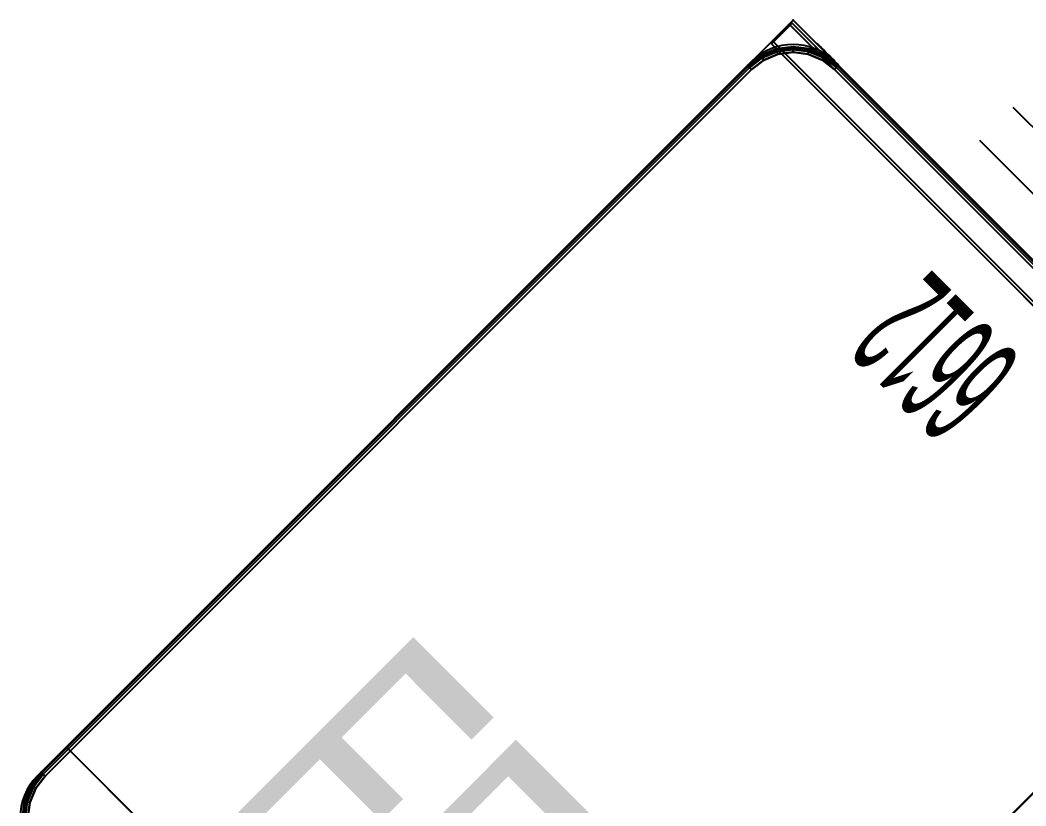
# Model space of a CAD drawing. Extents: x -170 to 1783, y -20 to 1205.
# Drawn here: x 55.16 to 76.57, y 513.18 to 529.9 of the extents above; entities that cross this region are included whole.
import ezdxf
from ezdxf.enums import TextEntityAlignment as Align

# ---------------------------------------------------------------- set-up
doc = ezdxf.new("R2010")
doc.units = 0
doc.header["$LTSCALE"] = 96
doc.header["$MEASUREMENT"] = 0
for name, color, linetype in [('A-FURN-3-WKSF-TOP', 7, 'Continuous'), ('A-FURN-3-WKSF-TRIM', 7, 'Continuous'), ('A-FURN-P-PNLS-TEXT', 7, 'Continuous'), ('A-FURN-P-WKSF', 7, 'Continuous'), ('AFUPD-3-CSPT_3D', 7, 'Continuous'), ('AFUPD-3-RVBK_3D', 7, 'Continuous'), ('AFUPD-P', 7, 'Continuous'), ('MAIN_PANEL', 7, 'Continuous'), ('MAIN_STORAGE', 7, 'Continuous'), ('MAIN_WKSURF', 7, 'Continuous')]:
    doc.layers.add(name, color=color, linetype=linetype)

# ---------------------------------------------------------------- blocks, each defined once
blk = doc.blocks.new('EC-EFN-244')
at = {"layer": 'A-FURN-P-PNLS-TEXT', "color": 40, "linetype": 'Continuous', "width": 0.577333}
blk.add_text('EFN-244', height=6, dxfattribs=at).set_placement((12.455, 8), align=Align.MIDDLE_CENTER)
blk = doc.blocks.new('EC-WYC-46-2424-T')
at = {"layer": 'A-FURN-3-WKSF-TOP', "color": 60, "linetype": 'Continuous'}
for points, invisible_edges in [([(47.882, -28.115, 27.75), (24.118, -34.22, 27.75), (24.118, -70.632, 27.75), (47.882, -70.632, 27.75)], 5), ([(47.882, -28.115, 29), (47.882, -70.632, 29), (24.118, -70.632, 29), (24.118, -34.22, 29)], 10), ([(24.118, -70.632, 27.75), (24.161, -70.956, 27.75), (47.839, -70.956, 27.75), (47.882, -70.632, 27.75)], 10), ([(24.118, -70.632, 29), (47.882, -70.632, 29), (47.839, -70.956, 29), (24.161, -70.956, 29)], 5), ([(47.715, -71.257, 27.75), (47.839, -70.956, 27.75), (24.161, -70.956, 27.75), (24.285, -71.257, 27.75)], 10), ([(47.715, -71.257, 29), (24.285, -71.257, 29), (24.161, -70.956, 29), (47.839, -70.956, 29)], 5), ([(24.285, -71.257, 27.75), (24.484, -71.516, 27.75), (47.516, -71.516, 27.75), (47.715, -71.257, 27.75)], 10), ([(24.285, -71.257, 29), (47.715, -71.257, 29), (47.516, -71.516, 29), (24.484, -71.516, 29)], 5), ([(47.257, -71.715, 27.75), (47.516, -71.516, 27.75), (24.484, -71.516, 27.75), (24.743, -71.715, 27.75)], 10), ([(47.257, -71.715, 29), (24.743, -71.715, 29), (24.484, -71.516, 29), (47.516, -71.516, 29)], 5), ([(24.743, -71.715, 27.75), (25.044, -71.839, 27.75), (46.956, -71.839, 27.75), (47.257, -71.715, 27.75)], 10), ([(24.743, -71.715, 29), (47.257, -71.715, 29), (46.956, -71.839, 29), (25.044, -71.839, 29)], 5), ([(46.632, -71.882, 27.75), (46.956, -71.839, 27.75), (25.044, -71.839, 27.75), (25.368, -71.882, 27.75)], 2), ([(46.632, -71.882, 29), (25.368, -71.882, 29), (25.044, -71.839, 29), (46.956, -71.839, 29)], 4)]:
    blk.add_3dface(points, dxfattribs=dict(at, invisible_edges=invisible_edges))
at = {"layer": 'A-FURN-3-WKSF-TRIM', "color": 40, "linetype": 'Continuous', "invisible_edges": 4}
blk.add_3dface([(24, -70.632, 28.882), (24, -70.632, 27.868), (24, -34.22, 27.868), (24, -34.22, 28.882)], dxfattribs=at)
at = {"layer": 'A-FURN-3-WKSF-TRIM', "color": 40, "linetype": 'Continuous'}
for points in [[(24.016, -70.632, 28.941), (24, -70.632, 28.882), (24, -34.22, 28.882), (24.016, -34.22, 28.941)], [(24, -70.632, 27.868), (24.016, -70.632, 27.809), (24.016, -34.22, 27.809), (24, -34.22, 27.868)], [(24.059, -70.632, 28.984), (24.016, -70.632, 28.941), (24.016, -34.22, 28.941), (24.059, -34.22, 28.984)], [(24.016, -70.632, 27.809), (24.059, -70.632, 27.766), (24.059, -34.22, 27.766), (24.016, -34.22, 27.809)], [(24.118, -70.632, 29), (24.059, -70.632, 28.984), (24.059, -34.22, 28.984), (24.118, -34.22, 29)], [(24.059, -70.632, 27.766), (24.118, -70.632, 27.75), (24.118, -34.22, 27.75), (24.059, -34.22, 27.766)], [(24.062, -70.982, 28.941), (24.047, -70.986, 28.882), (24, -70.632, 28.882), (24.016, -70.632, 28.941)], [(24.047, -70.986, 28.882), (24.047, -70.986, 27.868), (24, -70.632, 27.868), (24, -70.632, 28.882)], [(24.047, -70.986, 27.868), (24.062, -70.982, 27.809), (24.016, -70.632, 27.809), (24, -70.632, 27.868)], [(24.104, -70.971, 28.984), (24.062, -70.982, 28.941), (24.016, -70.632, 28.941), (24.059, -70.632, 28.984)], [(24.062, -70.982, 27.809), (24.104, -70.971, 27.766), (24.059, -70.632, 27.766), (24.016, -70.632, 27.809)], [(24.161, -70.956, 29), (24.104, -70.971, 28.984), (24.059, -70.632, 28.984), (24.118, -70.632, 29)], [(24.104, -70.971, 27.766), (24.161, -70.956, 27.75), (24.118, -70.632, 27.75), (24.059, -70.632, 27.766)], [(24.197, -71.308, 28.941), (24.183, -71.316, 28.882), (24.047, -70.986, 28.882), (24.062, -70.982, 28.941)], [(24.183, -71.316, 27.868), (24.197, -71.308, 27.809), (24.062, -70.982, 27.809), (24.047, -70.986, 27.868)], [(24.183, -71.316, 28.882), (24.183, -71.316, 27.868), (24.047, -70.986, 27.868), (24.047, -70.986, 28.882)], [(24.234, -71.287, 28.984), (24.197, -71.308, 28.941), (24.062, -70.982, 28.941), (24.104, -70.971, 28.984)], [(24.197, -71.308, 27.809), (24.234, -71.287, 27.766), (24.104, -70.971, 27.766), (24.062, -70.982, 27.809)], [(24.285, -71.257, 29), (24.234, -71.287, 28.984), (24.104, -70.971, 28.984), (24.161, -70.956, 29)], [(24.234, -71.287, 27.766), (24.285, -71.257, 27.75), (24.161, -70.956, 27.75), (24.104, -70.971, 27.766)], [(24.442, -71.558, 28.984), (24.412, -71.588, 28.941), (24.197, -71.308, 28.941), (24.234, -71.287, 28.984)], [(24.412, -71.588, 27.809), (24.442, -71.558, 27.766), (24.234, -71.287, 27.766), (24.197, -71.308, 27.809)], [(24.484, -71.516, 29), (24.442, -71.558, 28.984), (24.234, -71.287, 28.984), (24.285, -71.257, 29)], [(24.442, -71.558, 27.766), (24.484, -71.516, 27.75), (24.285, -71.257, 27.75), (24.234, -71.287, 27.766)], [(24.412, -71.588, 28.941), (24.401, -71.599, 28.882), (24.183, -71.316, 28.882), (24.197, -71.308, 28.941)], [(24.401, -71.599, 27.868), (24.412, -71.588, 27.809), (24.197, -71.308, 27.809), (24.183, -71.316, 27.868)], [(24.401, -71.599, 28.882), (24.401, -71.599, 27.868), (24.183, -71.316, 27.868), (24.183, -71.316, 28.882)], [(24.692, -71.803, 28.941), (24.684, -71.817, 28.882), (24.401, -71.599, 28.882), (24.412, -71.588, 28.941)], [(24.684, -71.817, 27.868), (24.692, -71.803, 27.809), (24.412, -71.588, 27.809), (24.401, -71.599, 27.868)], [(24.684, -71.817, 28.882), (24.684, -71.817, 27.868), (24.401, -71.599, 27.868), (24.401, -71.599, 28.882)], [(24.713, -71.766, 28.984), (24.692, -71.803, 28.941), (24.412, -71.588, 28.941), (24.442, -71.558, 28.984)], [(24.692, -71.803, 27.809), (24.713, -71.766, 27.766), (24.442, -71.558, 27.766), (24.412, -71.588, 27.809)], [(24.743, -71.715, 29), (24.713, -71.766, 28.984), (24.442, -71.558, 28.984), (24.484, -71.516, 29)], [(24.713, -71.766, 27.766), (24.743, -71.715, 27.75), (24.484, -71.516, 27.75), (24.442, -71.558, 27.766)], [(25.044, -71.839, 29), (25.029, -71.896, 28.984), (24.713, -71.766, 28.984), (24.743, -71.715, 29)], [(25.029, -71.896, 27.766), (25.044, -71.839, 27.75), (24.743, -71.715, 27.75), (24.713, -71.766, 27.766)], [(47.257, -71.715, 29), (47.286, -71.766, 28.984), (46.971, -71.896, 28.984), (46.956, -71.839, 29)], [(47.286, -71.766, 27.766), (47.257, -71.715, 27.75), (46.956, -71.839, 27.75), (46.971, -71.896, 27.766)], [(47.516, -71.516, 29), (47.558, -71.558, 28.984), (47.286, -71.766, 28.984), (47.257, -71.715, 29)], [(47.558, -71.558, 27.766), (47.516, -71.516, 27.75), (47.257, -71.715, 27.75), (47.286, -71.766, 27.766)], [(47.558, -71.558, 28.984), (47.588, -71.588, 28.941), (47.308, -71.803, 28.941), (47.286, -71.766, 28.984)], [(47.588, -71.588, 27.809), (47.558, -71.558, 27.766), (47.286, -71.766, 27.766), (47.308, -71.803, 27.809)], [(47.588, -71.588, 28.941), (47.599, -71.599, 28.882), (47.316, -71.817, 28.882), (47.308, -71.803, 28.941)], [(47.599, -71.599, 27.868), (47.588, -71.588, 27.809), (47.308, -71.803, 27.809), (47.316, -71.817, 27.868)], [(47.599, -71.599, 28.882), (47.599, -71.599, 27.868), (47.316, -71.817, 27.868), (47.316, -71.817, 28.882)], [(25.018, -71.938, 28.941), (25.014, -71.953, 28.882), (24.684, -71.817, 28.882), (24.692, -71.803, 28.941)], [(25.014, -71.953, 27.868), (25.018, -71.938, 27.809), (24.692, -71.803, 27.809), (24.684, -71.817, 27.868)], [(25.014, -71.953, 28.882), (25.014, -71.953, 27.868), (24.684, -71.817, 27.868), (24.684, -71.817, 28.882)], [(25.029, -71.896, 28.984), (25.018, -71.938, 28.941), (24.692, -71.803, 28.941), (24.713, -71.766, 28.984)], [(25.018, -71.938, 27.809), (25.029, -71.896, 27.766), (24.713, -71.766, 27.766), (24.692, -71.803, 27.809)], [(25.368, -71.941, 28.984), (25.368, -71.984, 28.941), (25.018, -71.938, 28.941), (25.029, -71.896, 28.984)], [(25.368, -71.984, 27.809), (25.368, -71.941, 27.766), (25.029, -71.896, 27.766), (25.018, -71.938, 27.809)], [(25.368, -71.882, 29), (25.368, -71.941, 28.984), (25.029, -71.896, 28.984), (25.044, -71.839, 29)], [(25.368, -71.941, 27.766), (25.368, -71.882, 27.75), (25.044, -71.839, 27.75), (25.029, -71.896, 27.766)], [(46.632, -71.882, 29), (46.632, -71.941, 28.984), (25.368, -71.941, 28.984), (25.368, -71.882, 29)], [(46.632, -71.941, 27.766), (46.632, -71.882, 27.75), (25.368, -71.882, 27.75), (25.368, -71.941, 27.766)], [(46.956, -71.839, 29), (46.971, -71.896, 28.984), (46.632, -71.941, 28.984), (46.632, -71.882, 29)], [(46.971, -71.896, 27.766), (46.956, -71.839, 27.75), (46.632, -71.882, 27.75), (46.632, -71.941, 27.766)], [(46.971, -71.896, 28.984), (46.982, -71.938, 28.941), (46.632, -71.984, 28.941), (46.632, -71.941, 28.984)], [(46.982, -71.938, 27.809), (46.971, -71.896, 27.766), (46.632, -71.941, 27.766), (46.632, -71.984, 27.809)], [(47.286, -71.766, 28.984), (47.308, -71.803, 28.941), (46.982, -71.938, 28.941), (46.971, -71.896, 28.984)], [(47.308, -71.803, 27.809), (47.286, -71.766, 27.766), (46.971, -71.896, 27.766), (46.982, -71.938, 27.809)], [(47.308, -71.803, 28.941), (47.316, -71.817, 28.882), (46.986, -71.953, 28.882), (46.982, -71.938, 28.941)], [(47.316, -71.817, 27.868), (47.308, -71.803, 27.809), (46.982, -71.938, 27.809), (46.986, -71.953, 27.868)], [(47.316, -71.817, 28.882), (47.316, -71.817, 27.868), (46.986, -71.953, 27.868), (46.986, -71.953, 28.882)], [(25.368, -71.984, 28.941), (25.368, -72, 28.882), (25.014, -71.953, 28.882), (25.018, -71.938, 28.941)], [(25.368, -72, 27.868), (25.368, -71.984, 27.809), (25.018, -71.938, 27.809), (25.014, -71.953, 27.868)], [(25.368, -72, 28.882), (25.368, -72, 27.868), (25.014, -71.953, 27.868), (25.014, -71.953, 28.882)], [(46.632, -71.941, 28.984), (46.632, -71.984, 28.941), (25.368, -71.984, 28.941), (25.368, -71.941, 28.984)], [(46.632, -71.984, 27.809), (46.632, -71.941, 27.766), (25.368, -71.941, 27.766), (25.368, -71.984, 27.809)], [(46.632, -71.984, 28.941), (46.632, -72, 28.882), (25.368, -72, 28.882), (25.368, -71.984, 28.941)], [(46.632, -72, 27.868), (46.632, -71.984, 27.809), (25.368, -71.984, 27.809), (25.368, -72, 27.868)], [(46.632, -72, 28.882), (46.632, -72, 27.868), (25.368, -72, 27.868), (25.368, -72, 28.882)], [(46.982, -71.938, 28.941), (46.986, -71.953, 28.882), (46.632, -72, 28.882), (46.632, -71.984, 28.941)], [(46.986, -71.953, 27.868), (46.982, -71.938, 27.809), (46.632, -71.984, 27.809), (46.632, -72, 27.868)], [(46.986, -71.953, 28.882), (46.986, -71.953, 27.868), (46.632, -72, 27.868), (46.632, -72, 28.882)]]:
    blk.add_3dface(points, dxfattribs=at)
at = {"layer": 'A-FURN-P-WKSF', "color": 7, "linetype": 'Continuous'}
for p, q in [((24, -70.75), (24, -34.22)), ((25.25, -72), (46.75, -72))]:
    blk.add_line(p, q, dxfattribs=at)
for centre, start, end in [((25.25, -70.75), 180, 270), ((46.75, -70.75), 270, 360)]:
    blk.add_arc(centre, 1.25, start, end, dxfattribs=at)
at = {"layer": 'MAIN_WKSURF', "color": 7, "linetype": 'Continuous'}
blk.add_point((24, -72), dxfattribs=at)
blk.add_point((24, -72), dxfattribs=at)
blk = doc.blocks.new('EC-HP-6612-FPED')
at = {"layer": 'AFUPD-3-CSPT_3D', "color": 60, "linetype": 'Continuous'}
for points in [[(0, 21.875, 27.75), (15.25, 21.875, 27.75), (15.25, 21.875), (0, 21.875)], [(0, 0.68), (0, 0.68, 27.75), (0, 21.875, 27.75), (0, 21.875)], [(15.25, 0.68), (15.25, 21.875), (15.25, 21.875, 27.75), (15.25, 0.68, 27.75)], [(15.25, 0.68, 27.75), (0, 0.68, 27.75), (0, 0, 27.75), (15.25, 0, 27.75)], [(15.25, 0.68), (15.25, 0.68, 2.73), (0, 0.68, 2.73), (0, 0.68)], [(0, 0.68, 2.73), (15.25, 0.68, 2.73), (15.25, 0.68, 27.75), (0, 0.68, 27.75)], [(15.217, 0.06, 14.525), (15.217, 0.68, 14.525), (0.032, 0.68, 14.525), (0.032, 0.06, 14.525)], [(0.032, 0.06, 2.73), (0.032, 0.68, 2.73), (15.217, 0.68, 2.73), (15.217, 0.06, 2.73)], [(0.032, 0.68, 14.087), (15.217, 0.68, 14.087), (15.217, 0.68, 2.73), (0.032, 0.68, 2.73)], [(15.217, 0.06, 20.275), (15.217, 0.68, 20.275), (0.032, 0.68, 20.275), (0.032, 0.06, 20.275)], [(0.032, 0.06, 14.65), (0.032, 0.68, 14.65), (15.217, 0.68, 14.65), (15.217, 0.06, 14.65)], [(0.032, 0.68, 19.838), (15.217, 0.68, 19.838), (15.217, 0.68, 14.65), (0.032, 0.68, 14.65)], [(0.032, 0.06, 26.025), (0.032, 0.68, 26.025), (15.217, 0.68, 26.025), (15.217, 0.06, 26.025)], [(0.032, 0.68, 20.4), (15.217, 0.68, 20.4), (15.217, 0.68, 25.587), (0.032, 0.68, 25.587)], [(15.217, 0.06, 20.4), (15.217, 0.68, 20.4), (0.032, 0.68, 20.4), (0.032, 0.06, 20.4)], [(15.25, 0.68, 26.15), (15.25, 0.68, 27.75), (15.25, 0, 27.75), (15.25, 0, 26.15)], [(0.032, 0.618, 14.087), (0.032, 0.06, 13.462), (15.217, 0.06, 13.462), (15.217, 0.618, 14.087)], [(0.032, 0.618, 14.087), (15.217, 0.618, 14.087), (15.217, 0.618, 14.462), (0.032, 0.618, 14.462)], [(15.217, 0.618, 14.462), (15.217, 0.122, 14.462), (0.032, 0.122, 14.462), (0.032, 0.618, 14.462)], [(0.032, 0.618, 19.838), (0.032, 0.06, 19.213), (15.217, 0.06, 19.213), (15.217, 0.618, 19.838)], [(15.217, 0.618, 20.213), (15.217, 0.122, 20.213), (0.032, 0.122, 20.213), (0.032, 0.618, 20.213)], [(0.032, 0.618, 19.838), (15.217, 0.618, 19.838), (15.217, 0.618, 20.213), (0.032, 0.618, 20.213)], [(0.032, 0.618, 25.962), (15.217, 0.618, 25.962), (15.217, 0.618, 25.587), (0.032, 0.618, 25.587)], [(0.032, 0.618, 25.962), (0.032, 0.122, 25.962), (15.217, 0.122, 25.962), (15.217, 0.618, 25.962)], [(15.217, 0.618, 25.587), (15.217, 0.06, 24.962), (0.032, 0.06, 24.962), (0.032, 0.618, 25.587)], [(0, 0, 27.75), (0, 0, 26.15), (15.25, 0, 26.15), (15.25, 0, 27.75)], [(0.032, 0.06, 14.275), (0.032, 0.122, 14.275), (15.217, 0.122, 14.275), (15.217, 0.06, 14.275)], [(0.032, 0.06, 20.025), (0.032, 0.122, 20.025), (15.217, 0.122, 20.025), (15.217, 0.06, 20.025)], [(15.217, 0.06, 25.775), (15.217, 0.122, 25.775), (0.032, 0.122, 25.775), (0.032, 0.06, 25.775)], [(15.217, 0.06, 14.275), (15.217, 0.06, 14.525), (0.032, 0.06, 14.525), (0.032, 0.06, 14.275)], [(0.032, 0.06, 13.462), (0.032, 0.06, 2.73), (15.217, 0.06, 2.73), (15.217, 0.06, 13.462)], [(15.217, 0.06, 20.025), (15.217, 0.06, 20.275), (0.032, 0.06, 20.275), (0.032, 0.06, 20.025)], [(0.032, 0.06, 19.213), (0.032, 0.06, 14.65), (15.217, 0.06, 14.65), (15.217, 0.06, 19.213)], [(0.032, 0.06, 25.775), (0.032, 0.06, 26.025), (15.217, 0.06, 26.025), (15.217, 0.06, 25.775)], [(15.217, 0.06, 24.962), (15.217, 0.06, 20.4), (0.032, 0.06, 20.4), (0.032, 0.06, 24.962)]]:
    blk.add_3dface(points, dxfattribs=at)
for points, invisible_edges in [([(0, 21.875, 27.75), (0, 0.68, 27.75), (15.25, 0.68, 27.75), (15.25, 21.875, 27.75)], 2), ([(0.032, 0.68), (0.032, 0.68, 2.955), (15.217, 0.68, 2.955), (15.217, 0.68)], 7), ([(15.217, 0.618, 14.087), (15.217, 0.06, 13.462), (15.217, 0.06, 2.73), (15.217, 0.68, 14.087)], 12), ([(15.217, 0.06, 14.525), (15.217, 0.122, 14.462), (15.217, 0.618, 14.462), (15.217, 0.68, 14.525)], 5), ([(15.217, 0.68, 14.087), (15.217, 0.68, 14.525), (15.217, 0.618, 14.462), (15.217, 0.618, 14.087)], 2), ([(15.217, 0.68, 2.73), (15.217, 0.68, 14.087), (15.217, 0.06, 2.73)], 2), ([(15.217, 0.618, 19.838), (15.217, 0.06, 19.213), (15.217, 0.06, 14.65), (15.217, 0.68, 19.838)], 12), ([(15.217, 0.06, 20.275), (15.217, 0.122, 20.213), (15.217, 0.618, 20.213), (15.217, 0.68, 20.275)], 5), ([(15.217, 0.68, 19.838), (15.217, 0.68, 20.275), (15.217, 0.618, 20.213), (15.217, 0.618, 19.838)], 2), ([(15.217, 0.68, 14.65), (15.217, 0.68, 19.838), (15.217, 0.06, 14.65)], 2), ([(15.217, 0.68, 25.587), (15.217, 0.06, 20.4), (15.217, 0.06, 24.962), (15.217, 0.618, 25.587)], 9), ([(15.217, 0.68, 26.025), (15.217, 0.618, 25.962), (15.217, 0.122, 25.962), (15.217, 0.06, 26.025)], 5), ([(15.217, 0.618, 25.587), (15.217, 0.618, 25.962), (15.217, 0.68, 26.025), (15.217, 0.68, 25.587)], 2), ([(15.217, 0.06, 20.4), (15.217, 0.68, 25.587), (15.217, 0.68, 20.4)], 1), ([(15.217, 0.06, 14.525), (15.217, 0.06, 14.275), (15.217, 0.122, 14.275), (15.217, 0.122, 14.462)], 8), ([(15.217, 0.06, 20.275), (15.217, 0.06, 20.025), (15.217, 0.122, 20.025), (15.217, 0.122, 20.213)], 8), ([(15.217, 0.122, 25.962), (15.217, 0.122, 25.775), (15.217, 0.06, 25.775), (15.217, 0.06, 26.025)], 8)]:
    blk.add_3dface(points, dxfattribs=dict(at, invisible_edges=invisible_edges))
at = {"layer": 'AFUPD-3-RVBK_3D', "color": 60, "linetype": 'Continuous'}
for points, invisible_edges in [([(0, 0.68, 27.75), (15.25, 0.68, 27.75), (15.25, 0.68, 2.73), (0, 0.68, 2.73)], 1), ([(14.218, -0.01, 26.949), (13.911, -0.01, 27.01), (13.905, -0.01, 26.949), (13.911, -0.01, 26.888)], 9), ([(14.218, -0.01, 26.949), (13.911, -0.01, 26.888), (13.929, -0.01, 26.83), (13.958, -0.01, 26.776)], 9), ([(14.218, -0.01, 26.949), (13.958, -0.01, 27.123), (13.929, -0.01, 27.069), (13.911, -0.01, 27.01)], 9), ([(14.218, -0.01, 26.949), (13.958, -0.01, 26.776), (13.997, -0.01, 26.728), (14.044, -0.01, 26.689)], 9), ([(14.218, -0.01, 26.949), (14.044, -0.01, 27.209), (13.997, -0.01, 27.17), (13.958, -0.01, 27.123)], 9), ([(14.218, -0.01, 26.949), (14.044, -0.01, 26.689), (14.098, -0.01, 26.661), (14.157, -0.01, 26.643)], 9), ([(14.218, -0.01, 26.949), (14.157, -0.01, 27.256), (14.098, -0.01, 27.238), (14.044, -0.01, 27.209)], 9), ([(14.218, -0.01, 26.949), (14.157, -0.01, 26.643), (14.218, -0.01, 26.637), (14.278, -0.01, 26.643)], 9), ([(14.218, -0.01, 26.949), (14.278, -0.01, 27.256), (14.218, -0.01, 27.262), (14.157, -0.01, 27.256)], 9), ([(14.218, -0.01, 26.949), (14.524, -0.01, 26.888), (14.53, -0.01, 26.949), (14.524, -0.01, 27.01)], 9), ([(14.218, -0.01, 26.949), (14.477, -0.01, 26.776), (14.506, -0.01, 26.83), (14.524, -0.01, 26.888)], 9), ([(14.218, -0.01, 26.949), (14.391, -0.01, 26.689), (14.438, -0.01, 26.728), (14.477, -0.01, 26.776)], 9), ([(14.218, -0.01, 26.949), (14.278, -0.01, 26.643), (14.337, -0.01, 26.661), (14.391, -0.01, 26.689)], 9), ([(14.218, -0.01, 26.949), (14.524, -0.01, 27.01), (14.506, -0.01, 27.069), (14.477, -0.01, 27.123)], 9), ([(14.218, -0.01, 26.949), (14.477, -0.01, 27.123), (14.438, -0.01, 27.17), (14.391, -0.01, 27.209)], 9), ([(14.218, -0.01, 26.949), (14.391, -0.01, 27.209), (14.337, -0.01, 27.238), (14.278, -0.01, 27.256)], 9)]:
    blk.add_3dface(points, dxfattribs=dict(at, invisible_edges=invisible_edges))
for points in [[(0.032, 0.68, 26.15), (15.217, 0.68, 26.15), (15.217, 0.68, 20.275), (0.032, 0.68, 20.275)], [(0.032, 0.68, 14.65), (15.217, 0.68, 14.65), (15.217, 0.68, 14.525), (0.032, 0.68, 14.525)]]:
    blk.add_3dface(points, dxfattribs=at)
at = {"layer": 'AFUPD-P', "color": 60, "linetype": 'Continuous'}
for p, q in [((15.25, 21.875), (0, 21.875)), ((0, 21.875), (0, 0)), ((15.25, 21.875), (0, 21.875)), ((0.032, 21.875), (0, 0)), ((15.25, 0), (15.25, 21.875)), ((15.25, 0), (15.25, 21.875)), ((0, 0), (15.25, 0)), ((0, 0), (15.25, 0)), ((4.625, -1), (10.625, -1)), ((4.625, -1), (10.625, -1)), ((4.625, -2), (10.625, -2)), ((4.625, -2), (10.625, -2))]:
    blk.add_line(p, q, dxfattribs=at)
at = {"layer": 'MAIN_STORAGE', "color": 7, "linetype": 'Continuous'}
for p in [(15.25, 21.875), (15.25, 21.875), (15.25, 0), (15.25, 0)]:
    blk.add_point(p, dxfattribs=at)
at = {"layer": 'AFUPD-P', "color": 60, "linetype": 'Continuous', "width": 0.384889}
blk.add_text('6612', height=2.5, dxfattribs=at).set_placement((8.028, 1.676), align=Align.CENTER)

msp = doc.modelspace()

# ---------------------------------------------------------------- block references
at = {"layer": 'MAIN_PANEL', "color": 47, "linetype": 'Continuous', "rotation": 315}
msp.add_blockref('EC-EFN-244', (53.22664, 511.51203), dxfattribs=at)
at = {"layer": 'MAIN_STORAGE', "color": 47, "linetype": 'Continuous', "rotation": 135}
msp.add_blockref('EC-HP-6612-FPED', (82.39479, 519.11343), dxfattribs=at)
at = {"layer": 'MAIN_WKSURF', "color": 47, "linetype": 'Continuous', "rotation": 225}
msp.add_blockref('EC-WYC-46-2424-T', (139.49366, 495.95568), dxfattribs=at)

doc.saveas('drawing.dxf')
